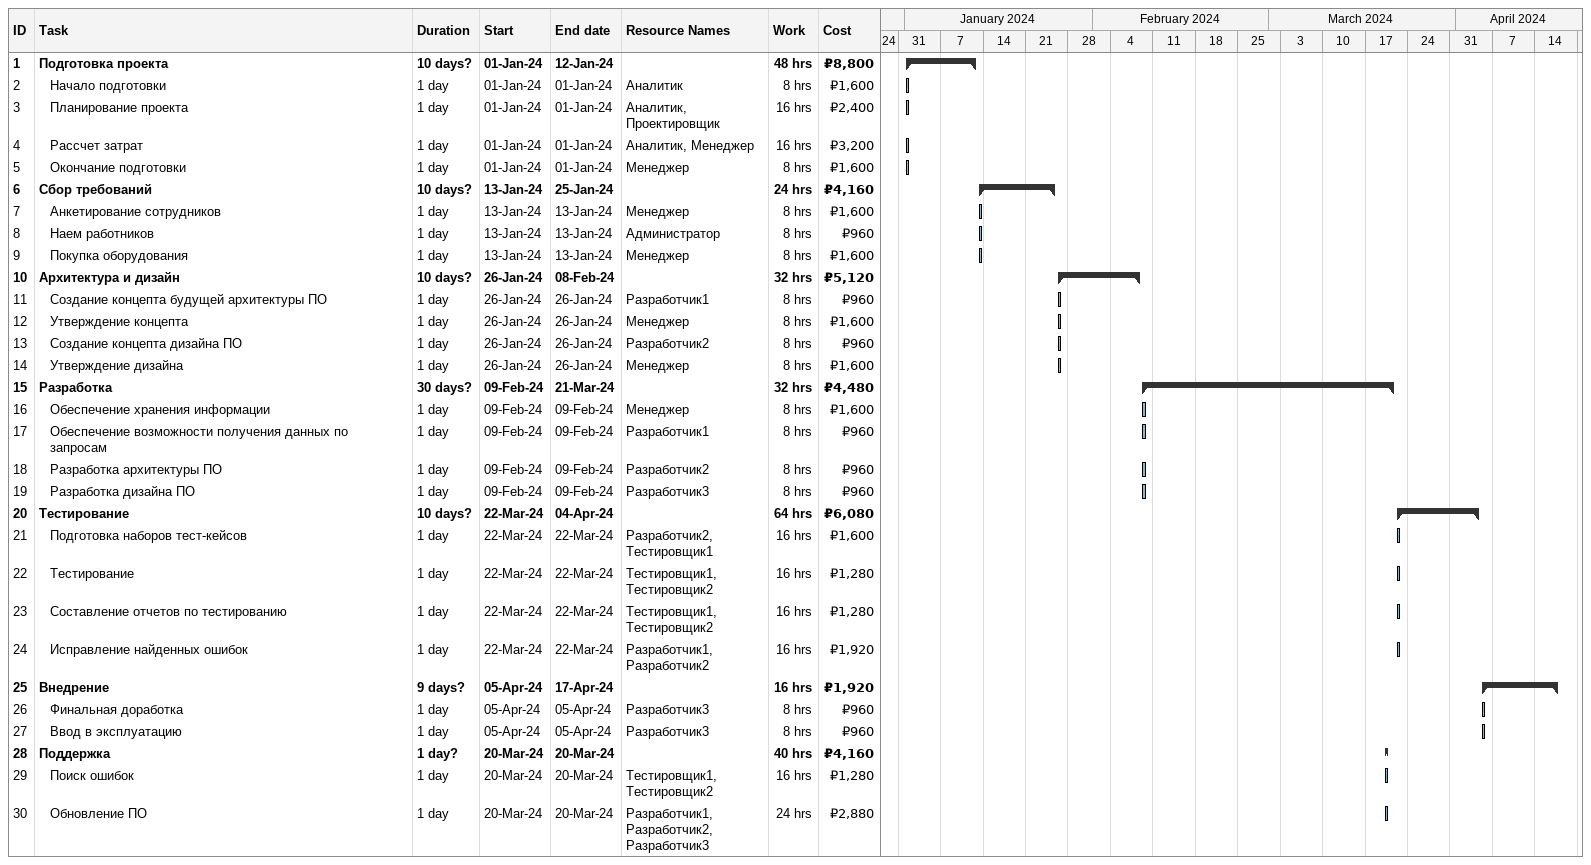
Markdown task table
| ID | Level | Task | Duration | Start | Finish | Resources | Work (h) | Cost (₽) |
|---|---|---|---|---|---|---|---|---|
| 1 | 1 | **Подготовка проекта** | 10d? | 2024-01-01 | 2024-01-12 |  | 48 | 8800 |
| 2 | 2 | Начало подготовки | 1d | 2024-01-01 | 2024-01-01 | Аналитик | 8 | 1600 |
| 3 | 2 | Планирование проекта | 1d | 2024-01-01 | 2024-01-01 | Аналитик, Проектировщик | 16 | 2400 |
| 4 | 2 | Рассчет затрат | 1d | 2024-01-01 | 2024-01-01 | Аналитик, Менеджер | 16 | 3200 |
| 5 | 2 | Окончание подготовки | 1d | 2024-01-01 | 2024-01-01 | Менеджер | 8 | 1600 |
| 6 | 1 | **Сбор требований** | 10d? | 2024-01-13 | 2024-01-25 |  | 24 | 4160 |
| 7 | 2 | Анкетирование сотрудников | 1d | 2024-01-13 | 2024-01-13 | Менеджер | 8 | 1600 |
| 8 | 2 | Наем работников | 1d | 2024-01-13 | 2024-01-13 | Администратор | 8 | 960 |
| 9 | 2 | Покупка оборудования | 1d | 2024-01-13 | 2024-01-13 | Менеджер | 8 | 1600 |
| 10 | 1 | **Архитектура и дизайн** | 10d? | 2024-01-26 | 2024-02-08 |  | 32 | 5120 |
| 11 | 2 | Создание концепта будущей архитектуры ПО | 1d | 2024-01-26 | 2024-01-26 | Разработчик1 | 8 | 960 |
| 12 | 2 | Утверждение концепта | 1d | 2024-01-26 | 2024-01-26 | Менеджер | 8 | 1600 |
| 13 | 2 | Создание концепта дизайна ПО | 1d | 2024-01-26 | 2024-01-26 | Разработчик2 | 8 | 960 |
| 14 | 2 | Утверждение дизайна | 1d | 2024-01-26 | 2024-01-26 | Менеджер | 8 | 1600 |
| 15 | 1 | **Разработка** | 30d? | 2024-02-09 | 2024-03-21 |  | 32 | 4480 |
| 16 | 2 | Обеспечение хранения информации | 1d | 2024-02-09 | 2024-02-09 | Менеджер | 8 | 1600 |
| 17 | 2 | Обеспечение возможности получения данных по запросам | 1d | 2024-02-09 | 2024-02-09 | Разработчик1 | 8 | 960 |
| 18 | 2 | Разработка архитектуры ПО | 1d | 2024-02-09 | 2024-02-09 | Разработчик2 | 8 | 960 |
| 19 | 2 | Разработка дизайна ПО | 1d | 2024-02-09 | 2024-02-09 | Разработчик3 | 8 | 960 |
| 20 | 1 | **Тестирование** | 10d? | 2024-03-22 | 2024-04-04 |  | 64 | 6080 |
| 21 | 2 | Подготовка наборов тест-кейсов | 1d | 2024-03-22 | 2024-03-22 | Разработчик2, Тестировщик1 | 16 | 1600 |
| 22 | 2 | Тестирование | 1d | 2024-03-22 | 2024-03-22 | Тестировщик1, Тестировщик2 | 16 | 1280 |
| 23 | 2 | Составление отчетов по тестированию | 1d | 2024-03-22 | 2024-03-22 | Тестировщик1, Тестировщик2 | 16 | 1280 |
| 24 | 2 | Исправление найденных ошибок | 1d | 2024-03-22 | 2024-03-22 | Разработчик1, Разработчик2 | 16 | 1920 |
| 25 | 1 | **Внедрение** | 9d? | 2024-04-05 | 2024-04-17 |  | 16 | 1920 |
| 26 | 2 | Финальная доработка | 1d | 2024-04-05 | 2024-04-05 | Разработчик3 | 8 | 960 |
| 27 | 2 | Ввод в эксплуатацию | 1d | 2024-04-05 | 2024-04-05 | Разработчик3 | 8 | 960 |
| 28 | 1 | **Поддержка** | 1d? | 2024-03-20 | 2024-03-20 |  | 40 | 4160 |
| 29 | 2 | Поиск ошибок | 1d | 2024-03-20 | 2024-03-20 | Тестировщик1, Тестировщик2 | 16 | 1280 |
| 30 | 2 | Обновление ПО | 1d | 2024-03-20 | 2024-03-20 | Разработчик1, Разработчик2, Разработчик3 | 24 | 2880 |
